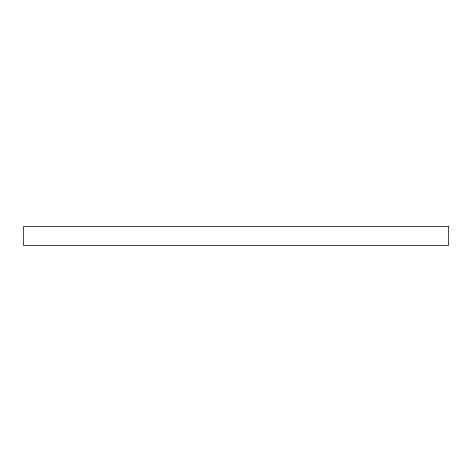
<?xml version="1.0" encoding="UTF-8"?>
<svg xmlns="http://www.w3.org/2000/svg" width="472" height="472" viewBox="0 0 472 472"><rect width="100%" height="100%" fill="white"/><g stroke="black" fill="none" stroke-linecap="round" stroke-linejoin="round"><path stroke-width="0.71" d="M448.4 226.442L23.6 226.442L23.6 245.558L448.4 245.558L448.4 226.442"/></g></svg>
